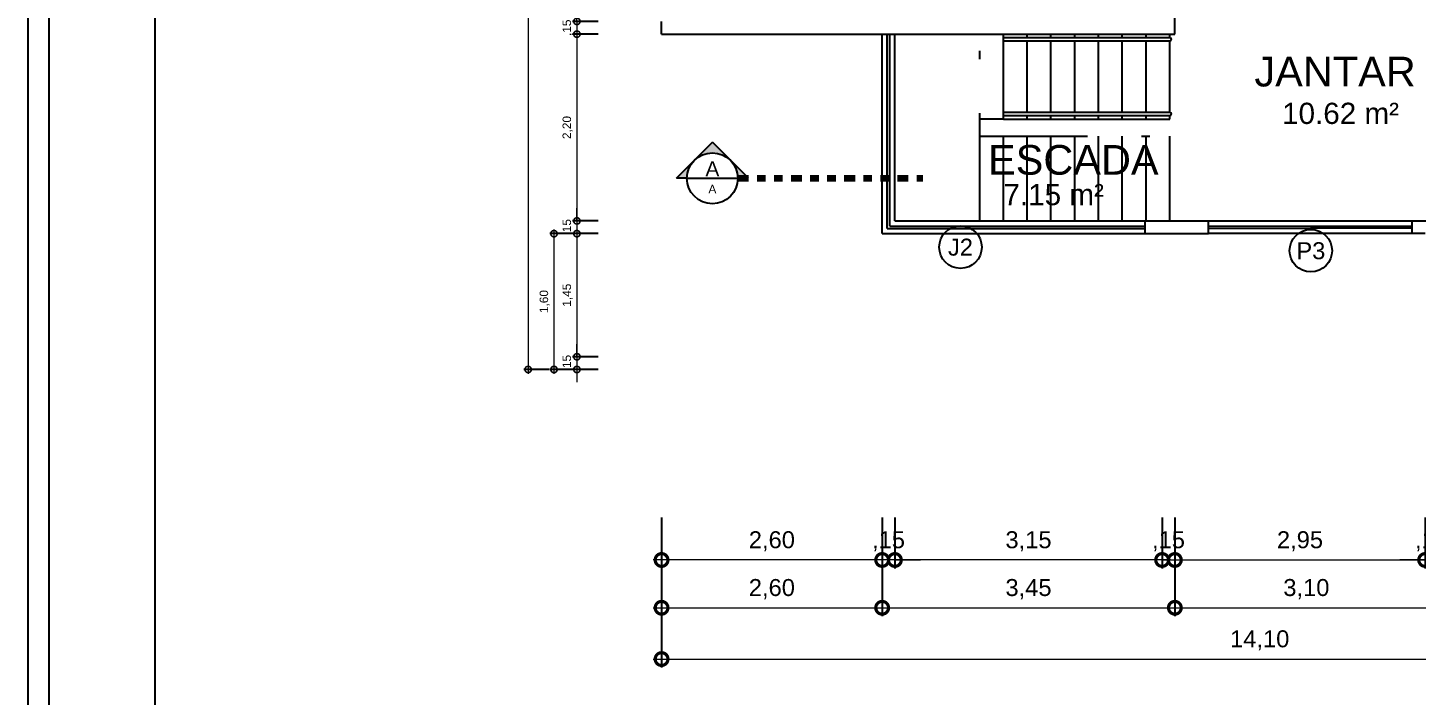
# Model space of a CAD drawing. Header units: metres. Extents: x -48 to 192, y -52 to 76.
# Drawn here: x 70.49 to 86.86, y 28 to 35.86 of the extents above; entities that cross this region are included whole.
import ezdxf
from ezdxf.enums import TextEntityAlignment as Align

# ---------------------------------------------------------------- set-up
doc = ezdxf.new("R2010")
doc.units = ezdxf.units.M
doc.header["$LTSCALE"] = 0.1
doc.linetypes.add('DIVIDE', pattern=[31.75, 12.7, -6.35, 0, -6.35, 0, -6.35])
doc.linetypes.add('DIVIDEX2', pattern=[63.5, 25.4, -12.7, 0, -12.7, 0, -12.7])
doc.layers.add('0_MRG_AUX', color=7, linetype='Continuous', true_color=0xecbcd1, plot=False)
for name, color, linetype in [('ARQ_ALV CT', 5, 'Continuous'), ('ARQ_ALV VS', 2, 'Continuous'), ('ARQ_CONC VS', 2, 'Continuous'), ('ARQ_ESQ CT', 30, 'Continuous'), ('ARQ_GRADIL', 2, 'Continuous'), ('ARQ_PISO', 1, 'Continuous'), ('ARQ_PROJ SUP', 1, 'DIVIDE'), ('ARQ_TXT 01', 1, 'Continuous'), ('MRG_EXTERNA', 1, 'Continuous'), ('MRG_INTERNA', 2, 'Continuous'), ('SIMB_01', 1, 'Continuous'), ('SIMB_02', 2, 'Continuous'), ('SIMB_PREENCHIMENTO', 253, 'Continuous'), ('SIMB_TXT', 1, 'Continuous')]:
    doc.layers.add(name, color=color, linetype=linetype)
doc.layers.add('ARQ_COTA_AZUL', color=5, linetype='Continuous', lineweight=20, true_color=0x0000ff)
doc.layers.add('SIMB_LCT', color=252, linetype='DIVIDEX2', lineweight=100)
doc.styles.add('Annot_2.5mm', font='arial.ttf', dxfattribs={"height": 2.5})
doc.styles.add('Annot_3.5mm', font='arial.ttf', dxfattribs={"height": 3.5})
doc.styles.add('cota', font='arial.ttf')
doc.styles.add('SIMB', font='arial.ttf')
doc.dimstyles.new('Info 01 - annot', dxfattribs={"dimtxt": 2, "dimasz": 3, "dimexe": 1, "dimexo": 1, "dimgap": 1, "dimtad": 1, "dimzin": 4, "dimtxsty": 'cota', "dimblk": 'DOTSMALL', "dimcen": 2, "dimdle": 1, "dimclrd": 256, "dimclre": 256, "dimclrt": 1, "dimazin": 2, "dimtfac": 0.09, "dimtix": 1, "dimtmove": 2, "dimatfit": 2, "dimfxl": 5, "dimfxlon": 1, "dimtolj": 1, "dimtzin": 4, "dimlwd": -1, "dimarcsym": 1})

# ---------------------------------------------------------------- blocks, each defined once
blk = doc.blocks.new('COD_ESQ')
at = {"layer": 'SIMB_02'}
blk.add_circle((0, 0), 2.5, dxfattribs=at)
at = {"layer": 'SIMB_TXT', "style": 'SIMB'}
blk.add_attdef('CDESQ', text='', height=2, dxfattribs=at).set_placement((0, 0), align=Align.MIDDLE_CENTER)
blk = doc.blocks.new('_DotSmall')
at = {"color": 0, "linetype": 'ByBlock', "const_width": 0.5}
blk.add_lwpolyline([(-0.0625, 0, 1), (0.0625, 0, 1)], format="xyb", close=True, dxfattribs=at)
blk = doc.blocks.new('*D17')
at = {"layer": 'ARQ_COTA_AZUL', "lineweight": -2, "transparency": 16777216}
for p, q in [((83.861, 30.088), (83.861, 29.488)), ((84.011, 30.088), (84.011, 29.488))]:
    blk.add_line(p, q, dxfattribs=at)
at = {"layer": 'ARQ_COTA_AZUL', "transparency": 16777216}
for p, q in [((83.861, 29.588), (83.561, 29.588)), ((83.861, 29.588), (84.011, 29.588)), ((84.011, 29.588), (84.311, 29.588))]:
    blk.add_line(p, q, dxfattribs=at)
at = {"layer": 'ARQ_COTA_AZUL', "transparency": 16777216, "xscale": 0.3, "yscale": 0.3, "zscale": 0.3}
blk.add_blockref('_DotSmall', (83.861, 29.588), dxfattribs=at)
at = {"layer": 'ARQ_COTA_AZUL', "transparency": 16777216, "xscale": 0.3, "yscale": 0.3, "zscale": 0.3, "rotation": 180}
blk.add_blockref('_DotSmall', (84.011, 29.588), dxfattribs=at)
at = {"layer": 'ARQ_COTA_AZUL', "color": 1, "transparency": 16777216, "insert": (83.936, 29.808), "char_height": 0.2, "attachment_point": 5, "style": 'cota'}
blk.add_mtext('\\A1;,15', dxfattribs=at)
blk = doc.blocks.new('*D18')
at = {"layer": 'ARQ_COTA_AZUL', "lineweight": -2, "transparency": 16777216}
for p, q in [((84.011, 30.088), (84.011, 29.488)), ((86.961, 30.088), (86.961, 29.488))]:
    blk.add_line(p, q, dxfattribs=at)
at = {"layer": 'ARQ_COTA_AZUL', "transparency": 16777216}
blk.add_line((83.911, 29.588), (87.061, 29.588), dxfattribs=at)
at = {"layer": 'ARQ_COTA_AZUL', "transparency": 16777216, "xscale": 0.3, "yscale": 0.3, "zscale": 0.3, "rotation": 180}
blk.add_blockref('_DotSmall', (84.011, 29.588), dxfattribs=at)
at = {"layer": 'ARQ_COTA_AZUL', "transparency": 16777216, "xscale": 0.3, "yscale": 0.3, "zscale": 0.3}
blk.add_blockref('_DotSmall', (86.961, 29.588), dxfattribs=at)
at = {"layer": 'ARQ_COTA_AZUL', "color": 1, "transparency": 16777216, "insert": (85.486, 29.808), "char_height": 0.2, "attachment_point": 5, "style": 'cota'}
blk.add_mtext('\\A1;2,95', dxfattribs=at)
blk = doc.blocks.new('*D19')
at = {"layer": 'ARQ_COTA_AZUL', "lineweight": -2, "transparency": 16777216}
for p, q in [((86.961, 30.088), (86.961, 29.488)), ((87.111, 30.088), (87.111, 29.488))]:
    blk.add_line(p, q, dxfattribs=at)
at = {"layer": 'ARQ_COTA_AZUL', "transparency": 16777216}
for p, q in [((86.961, 29.588), (86.661, 29.588)), ((86.961, 29.588), (87.111, 29.588)), ((87.111, 29.588), (87.411, 29.588))]:
    blk.add_line(p, q, dxfattribs=at)
at = {"layer": 'ARQ_COTA_AZUL', "transparency": 16777216, "xscale": 0.3, "yscale": 0.3, "zscale": 0.3}
blk.add_blockref('_DotSmall', (86.961, 29.588), dxfattribs=at)
at = {"layer": 'ARQ_COTA_AZUL', "transparency": 16777216, "xscale": 0.3, "yscale": 0.3, "zscale": 0.3, "rotation": 180}
blk.add_blockref('_DotSmall', (87.111, 29.588), dxfattribs=at)
at = {"layer": 'ARQ_COTA_AZUL', "color": 1, "transparency": 16777216, "insert": (87.036, 29.808), "char_height": 0.2, "attachment_point": 5, "style": 'cota'}
blk.add_mtext('\\A1;,15', dxfattribs=at)
blk = doc.blocks.new('*D22')
at = {"layer": 'ARQ_COTA_AZUL', "lineweight": -2, "transparency": 16777216}
for p, q in [((77.961, 29.525), (77.961, 28.925)), ((80.561, 29.525), (80.561, 28.925))]:
    blk.add_line(p, q, dxfattribs=at)
at = {"layer": 'ARQ_COTA_AZUL', "transparency": 16777216}
blk.add_line((77.861, 29.025), (80.661, 29.025), dxfattribs=at)
at = {"layer": 'ARQ_COTA_AZUL', "transparency": 16777216, "xscale": 0.3, "yscale": 0.3, "zscale": 0.3, "rotation": 180}
blk.add_blockref('_DotSmall', (77.961, 29.025), dxfattribs=at)
at = {"layer": 'ARQ_COTA_AZUL', "transparency": 16777216, "xscale": 0.3, "yscale": 0.3, "zscale": 0.3}
blk.add_blockref('_DotSmall', (80.561, 29.025), dxfattribs=at)
at = {"layer": 'ARQ_COTA_AZUL', "color": 1, "transparency": 16777216, "insert": (79.261, 29.245), "char_height": 0.2, "attachment_point": 5, "style": 'cota'}
blk.add_mtext('\\A1;2,60', dxfattribs=at)
blk = doc.blocks.new('*D23')
at = {"layer": 'ARQ_COTA_AZUL', "lineweight": -2, "transparency": 16777216}
for p, q in [((80.561, 29.525), (80.561, 28.925)), ((84.011, 29.525), (84.011, 28.925))]:
    blk.add_line(p, q, dxfattribs=at)
at = {"layer": 'ARQ_COTA_AZUL', "transparency": 16777216}
blk.add_line((80.461, 29.025), (84.111, 29.025), dxfattribs=at)
at = {"layer": 'ARQ_COTA_AZUL', "transparency": 16777216, "xscale": 0.3, "yscale": 0.3, "zscale": 0.3, "rotation": 180}
blk.add_blockref('_DotSmall', (80.561, 29.025), dxfattribs=at)
at = {"layer": 'ARQ_COTA_AZUL', "transparency": 16777216, "xscale": 0.3, "yscale": 0.3, "zscale": 0.3}
blk.add_blockref('_DotSmall', (84.011, 29.025), dxfattribs=at)
at = {"layer": 'ARQ_COTA_AZUL', "color": 1, "transparency": 16777216, "insert": (82.286, 29.245), "char_height": 0.2, "attachment_point": 5, "style": 'cota'}
blk.add_mtext('\\A1;3,45', dxfattribs=at)
blk = doc.blocks.new('*D24')
at = {"layer": 'ARQ_COTA_AZUL', "lineweight": -2, "transparency": 16777216}
for p, q in [((84.011, 29.525), (84.011, 28.925)), ((87.111, 29.525), (87.111, 28.925))]:
    blk.add_line(p, q, dxfattribs=at)
at = {"layer": 'ARQ_COTA_AZUL', "transparency": 16777216}
blk.add_line((83.911, 29.025), (87.211, 29.025), dxfattribs=at)
at = {"layer": 'ARQ_COTA_AZUL', "transparency": 16777216, "xscale": 0.3, "yscale": 0.3, "zscale": 0.3, "rotation": 180}
blk.add_blockref('_DotSmall', (84.011, 29.025), dxfattribs=at)
at = {"layer": 'ARQ_COTA_AZUL', "transparency": 16777216, "xscale": 0.3, "yscale": 0.3, "zscale": 0.3}
blk.add_blockref('_DotSmall', (87.111, 29.025), dxfattribs=at)
at = {"layer": 'ARQ_COTA_AZUL', "color": 1, "transparency": 16777216, "insert": (85.561, 29.245), "char_height": 0.2, "attachment_point": 5, "style": 'cota'}
blk.add_mtext('\\A1;3,10', dxfattribs=at)
blk = doc.blocks.new('*D26')
at = {"layer": 'ARQ_COTA_AZUL', "lineweight": -2, "transparency": 16777216}
for p, q in [((77.961, 28.921), (77.961, 28.321)), ((92.061, 28.921), (92.061, 28.321))]:
    blk.add_line(p, q, dxfattribs=at)
at = {"layer": 'ARQ_COTA_AZUL', "transparency": 16777216}
blk.add_line((77.861, 28.421), (92.161, 28.421), dxfattribs=at)
at = {"layer": 'ARQ_COTA_AZUL', "transparency": 16777216, "xscale": 0.3, "yscale": 0.3, "zscale": 0.3, "rotation": 180}
blk.add_blockref('_DotSmall', (77.961, 28.421), dxfattribs=at)
at = {"layer": 'ARQ_COTA_AZUL', "transparency": 16777216, "xscale": 0.3, "yscale": 0.3, "zscale": 0.3}
blk.add_blockref('_DotSmall', (92.061, 28.421), dxfattribs=at)
at = {"layer": 'ARQ_COTA_AZUL', "color": 1, "transparency": 16777216, "insert": (85.011, 28.641), "char_height": 0.2, "attachment_point": 5, "style": 'cota'}
blk.add_mtext('\\A1;14,10', dxfattribs=at)
blk = doc.blocks.new('*D37')
at = {"layer": 'ARQ_COTA_AZUL', "lineweight": -2, "transparency": 16777216}
for p, q in [((80.711, 30.088), (80.711, 29.488)), ((83.861, 30.088), (83.861, 29.488))]:
    blk.add_line(p, q, dxfattribs=at)
at = {"layer": 'ARQ_COTA_AZUL', "transparency": 16777216}
blk.add_line((83.961, 29.588), (80.611, 29.588), dxfattribs=at)
at = {"layer": 'ARQ_COTA_AZUL', "transparency": 16777216, "xscale": 0.3, "yscale": 0.3, "zscale": 0.3, "rotation": 180}
blk.add_blockref('_DotSmall', (80.711, 29.588), dxfattribs=at)
at = {"layer": 'ARQ_COTA_AZUL', "transparency": 16777216, "xscale": 0.3, "yscale": 0.3, "zscale": 0.3}
blk.add_blockref('_DotSmall', (83.861, 29.588), dxfattribs=at)
at = {"layer": 'ARQ_COTA_AZUL', "color": 1, "transparency": 16777216, "insert": (82.286, 29.808), "char_height": 0.2, "attachment_point": 5, "style": 'cota'}
blk.add_mtext('\\A1;3,15', dxfattribs=at)
blk = doc.blocks.new('*D39')
at = {"layer": 'ARQ_COTA_AZUL', "lineweight": -2, "transparency": 16777216}
for p, q in [((80.561, 30.088), (80.561, 29.488)), ((80.711, 30.088), (80.711, 29.488))]:
    blk.add_line(p, q, dxfattribs=at)
at = {"layer": 'ARQ_COTA_AZUL', "transparency": 16777216}
for p, q in [((80.561, 29.588), (80.261, 29.588)), ((80.711, 29.588), (80.561, 29.588)), ((80.711, 29.588), (81.011, 29.588))]:
    blk.add_line(p, q, dxfattribs=at)
at = {"layer": 'ARQ_COTA_AZUL', "transparency": 16777216, "xscale": 0.3, "yscale": 0.3, "zscale": 0.3}
blk.add_blockref('_DotSmall', (80.561, 29.588), dxfattribs=at)
at = {"layer": 'ARQ_COTA_AZUL', "transparency": 16777216, "xscale": 0.3, "yscale": 0.3, "zscale": 0.3, "rotation": 180}
blk.add_blockref('_DotSmall', (80.711, 29.588), dxfattribs=at)
at = {"layer": 'ARQ_COTA_AZUL', "color": 1, "transparency": 16777216, "insert": (80.636, 29.808), "char_height": 0.2, "attachment_point": 5, "style": 'cota'}
blk.add_mtext('\\A1;,15', dxfattribs=at)
blk = doc.blocks.new('*D41')
at = {"layer": 'ARQ_COTA_AZUL', "lineweight": -2, "transparency": 16777216}
for p, q in [((77.961, 30.088), (77.961, 29.488)), ((80.561, 30.088), (80.561, 29.488))]:
    blk.add_line(p, q, dxfattribs=at)
at = {"layer": 'ARQ_COTA_AZUL', "transparency": 16777216}
blk.add_line((80.661, 29.588), (77.861, 29.588), dxfattribs=at)
at = {"layer": 'ARQ_COTA_AZUL', "transparency": 16777216, "xscale": 0.3, "yscale": 0.3, "zscale": 0.3, "rotation": 180}
blk.add_blockref('_DotSmall', (77.961, 29.588), dxfattribs=at)
at = {"layer": 'ARQ_COTA_AZUL', "transparency": 16777216, "xscale": 0.3, "yscale": 0.3, "zscale": 0.3}
blk.add_blockref('_DotSmall', (80.561, 29.588), dxfattribs=at)
at = {"layer": 'ARQ_COTA_AZUL', "color": 1, "transparency": 16777216, "insert": (79.261, 29.808), "char_height": 0.2, "attachment_point": 5, "style": 'cota'}
blk.add_mtext('\\A1;2,60', dxfattribs=at)
blk = doc.blocks.new('*D85')
at = {"layer": 'ARQ_COTA_AZUL', "transparency": 16777216}
for p, q in [((76.963, 35.932), (76.963, 36.082)), ((76.963, 35.932), (76.963, 35.782)), ((76.963, 35.782), (76.963, 35.632))]:
    blk.add_line(p, q, dxfattribs=at)
at = {"layer": 'ARQ_COTA_AZUL', "lineweight": -2, "transparency": 16777216}
for p, q in [((77.213, 35.932), (76.913, 35.932)), ((77.213, 35.782), (76.913, 35.782))]:
    blk.add_line(p, q, dxfattribs=at)
at = {"layer": 'ARQ_COTA_AZUL', "transparency": 16777216, "xscale": 0.15, "yscale": 0.15, "zscale": 0.15}
for p, rotation in [((76.963, 35.932), 270), ((76.963, 35.782), 90)]:
    blk.add_blockref('_DotSmall', p, dxfattribs=dict(at, rotation=rotation))
at = {"layer": 'ARQ_COTA_AZUL', "color": 1, "transparency": 16777216, "insert": (76.853, 35.857), "char_height": 0.1, "attachment_point": 5, "rotation": 90, "style": 'cota'}
blk.add_mtext('\\A1;,15', dxfattribs=at)
blk = doc.blocks.new('*D87')
at = {"layer": 'ARQ_COTA_AZUL', "lineweight": -2, "transparency": 16777216}
for p, q in [((77.213, 35.782), (76.913, 35.782)), ((77.213, 33.582), (76.913, 33.582))]:
    blk.add_line(p, q, dxfattribs=at)
at = {"layer": 'ARQ_COTA_AZUL', "transparency": 16777216}
blk.add_line((76.963, 35.832), (76.963, 33.532), dxfattribs=at)
at = {"layer": 'ARQ_COTA_AZUL', "transparency": 16777216, "xscale": 0.15, "yscale": 0.15, "zscale": 0.15}
for p, rotation in [((76.963, 35.782), 90), ((76.963, 33.582), 270)]:
    blk.add_blockref('_DotSmall', p, dxfattribs=dict(at, rotation=rotation))
at = {"layer": 'ARQ_COTA_AZUL', "color": 1, "transparency": 16777216, "insert": (76.853, 34.682), "char_height": 0.1, "attachment_point": 5, "rotation": 90, "style": 'cota'}
blk.add_mtext('\\A1;2,20', dxfattribs=at)
blk = doc.blocks.new('*D89')
at = {"layer": 'ARQ_COTA_AZUL', "transparency": 16777216}
for p, q in [((76.963, 33.582), (76.963, 33.732)), ((76.963, 33.582), (76.963, 33.432)), ((76.963, 33.432), (76.963, 33.282))]:
    blk.add_line(p, q, dxfattribs=at)
at = {"layer": 'ARQ_COTA_AZUL', "lineweight": -2, "transparency": 16777216}
for p, q in [((77.213, 33.582), (76.913, 33.582)), ((77.213, 33.432), (76.913, 33.432))]:
    blk.add_line(p, q, dxfattribs=at)
at = {"layer": 'ARQ_COTA_AZUL', "transparency": 16777216, "xscale": 0.15, "yscale": 0.15, "zscale": 0.15}
for p, rotation in [((76.963, 33.582), 270), ((76.963, 33.432), 90)]:
    blk.add_blockref('_DotSmall', p, dxfattribs=dict(at, rotation=rotation))
at = {"layer": 'ARQ_COTA_AZUL', "color": 1, "transparency": 16777216, "insert": (76.853, 33.507), "char_height": 0.1, "attachment_point": 5, "rotation": 90, "style": 'cota'}
blk.add_mtext('\\A1;,15', dxfattribs=at)
blk = doc.blocks.new('*D91')
at = {"layer": 'ARQ_COTA_AZUL', "lineweight": -2, "transparency": 16777216}
for p, q in [((77.213, 33.432), (76.913, 33.432)), ((77.213, 31.982), (76.913, 31.982))]:
    blk.add_line(p, q, dxfattribs=at)
at = {"layer": 'ARQ_COTA_AZUL', "transparency": 16777216}
blk.add_line((76.963, 33.482), (76.963, 31.932), dxfattribs=at)
at = {"layer": 'ARQ_COTA_AZUL', "transparency": 16777216, "xscale": 0.15, "yscale": 0.15, "zscale": 0.15}
for p, rotation in [((76.963, 33.432), 90), ((76.963, 31.982), 270)]:
    blk.add_blockref('_DotSmall', p, dxfattribs=dict(at, rotation=rotation))
at = {"layer": 'ARQ_COTA_AZUL', "color": 1, "transparency": 16777216, "insert": (76.853, 32.707), "char_height": 0.1, "attachment_point": 5, "rotation": 90, "style": 'cota'}
blk.add_mtext('\\A1;1,45', dxfattribs=at)
blk = doc.blocks.new('*D93')
at = {"layer": 'ARQ_COTA_AZUL', "transparency": 16777216}
for p, q in [((76.963, 31.982), (76.963, 32.132)), ((76.963, 31.982), (76.963, 31.832)), ((76.963, 31.832), (76.963, 31.682))]:
    blk.add_line(p, q, dxfattribs=at)
at = {"layer": 'ARQ_COTA_AZUL', "lineweight": -2, "transparency": 16777216}
for p, q in [((77.213, 31.982), (76.913, 31.982)), ((77.213, 31.832), (76.913, 31.832))]:
    blk.add_line(p, q, dxfattribs=at)
at = {"layer": 'ARQ_COTA_AZUL', "transparency": 16777216, "xscale": 0.15, "yscale": 0.15, "zscale": 0.15}
for p, rotation in [((76.963, 31.982), 270), ((76.963, 31.832), 90)]:
    blk.add_blockref('_DotSmall', p, dxfattribs=dict(at, rotation=rotation))
at = {"layer": 'ARQ_COTA_AZUL', "color": 1, "transparency": 16777216, "insert": (76.853, 31.907), "char_height": 0.1, "attachment_point": 5, "rotation": 90, "style": 'cota'}
blk.add_mtext('\\A1;,15', dxfattribs=at)
blk = doc.blocks.new('*D96')
at = {"layer": 'ARQ_COTA_AZUL', "lineweight": -2, "transparency": 16777216}
for p, q in [((76.943, 33.432), (76.643, 33.432)), ((76.943, 31.832), (76.643, 31.832))]:
    blk.add_line(p, q, dxfattribs=at)
at = {"layer": 'ARQ_COTA_AZUL', "transparency": 16777216}
blk.add_line((76.693, 33.482), (76.693, 31.782), dxfattribs=at)
at = {"layer": 'ARQ_COTA_AZUL', "transparency": 16777216, "xscale": 0.15, "yscale": 0.15, "zscale": 0.15}
for p, rotation in [((76.693, 33.432), 90), ((76.693, 31.832), 270)]:
    blk.add_blockref('_DotSmall', p, dxfattribs=dict(at, rotation=rotation))
at = {"layer": 'ARQ_COTA_AZUL', "color": 1, "transparency": 16777216, "insert": (76.583, 32.632), "char_height": 0.1, "attachment_point": 5, "rotation": 90, "style": 'cota'}
blk.add_mtext('\\A1;1,60', dxfattribs=at)
blk = doc.blocks.new('*D97')
at = {"layer": 'ARQ_COTA_AZUL', "lineweight": -2, "transparency": 16777216}
for p, q in [((76.638, 40.482), (76.338, 40.482)), ((76.638, 31.832), (76.338, 31.832))]:
    blk.add_line(p, q, dxfattribs=at)
at = {"layer": 'ARQ_COTA_AZUL', "transparency": 16777216}
blk.add_line((76.388, 40.532), (76.388, 31.782), dxfattribs=at)
at = {"layer": 'ARQ_COTA_AZUL', "transparency": 16777216, "xscale": 0.15, "yscale": 0.15, "zscale": 0.15}
for p, rotation in [((76.388, 40.482), 90), ((76.388, 31.832), 270)]:
    blk.add_blockref('_DotSmall', p, dxfattribs=dict(at, rotation=rotation))
at = {"layer": 'ARQ_COTA_AZUL', "color": 1, "transparency": 16777216, "insert": (76.278, 36.157), "char_height": 0.1, "attachment_point": 5, "rotation": 90, "style": 'cota'}
blk.add_mtext('\\A1;8,65', dxfattribs=at)
blk = doc.blocks.new('FORMATO_A2mmD')
at = {"layer": '0_MRG_AUX'}
blk.add_lwpolyline([(5, -5), (5, 425), (-599, 425), (-599, -5)], close=True, dxfattribs=at)
at = {"layer": 'MRG_EXTERNA'}
blk.add_lwpolyline([(0, 0), (0, 420), (-594, 420), (-594, 0)], close=True, dxfattribs=at)
at = {"layer": 'MRG_INTERNA'}
blk.add_lwpolyline([(-569, 410), (-569, 10), (-10, 10), (-10, 410)], close=True, dxfattribs=at)
blk = doc.blocks.new('*U179')
at = {"layer": 'SIMB_PREENCHIMENTO', "transparency": 33554587}
h = blk.add_hatch(color=256, dxfattribs=at)
h.dxf.hatch_style = 1
h.paths.add_polyline_path([(0, 8.48), (-4.15, 4.33, -0.401827), (4.15, 4.33)])
h = blk.add_hatch(color=256, dxfattribs=at)
h.dxf.hatch_style = 1
h.paths.add_polyline_path([(-4.33, 4.15), (-8.48, 0), (-6, 0, -0.193399)])
h = blk.add_hatch(color=256, dxfattribs=at)
h.dxf.hatch_style = 1
h.paths.add_polyline_path([(4.33, 4.15, -0.193399), (6, 0), (8.48, 0)])
at = {"layer": 'SIMB_01'}
for p, q in [((-8.48, 0), (0, 8.48)), ((8.48, 0), (0, 8.48)), ((-6, 0), (-8.48, 0)), ((-6, 0), (6, 0)), ((6, 0), (8.48, 0))]:
    blk.add_line(p, q, dxfattribs=at)
blk.add_circle((0, 0), 6, dxfattribs=at)
at = {"layer": 'SIMB_LCT'}
blk.add_line((6, 0), (49.63, 0), dxfattribs=at)
at = {"layer": 'SIMB_TXT', "style": 'SIMB'}
for tag, height, p in [('000', 3.5, (0, 2.25)), ('999', 2, (0, -2.53))]:
    blk.add_attdef(tag, text='', height=height, dxfattribs=at).set_placement(p, align=Align.MIDDLE_CENTER)

msp = doc.modelspace()

# ---------------------------------------------------------------- linework, layer by layer
at = {"layer": 'ARQ_ALV CT'}
for p, q in [((84.011, 35.782), (84.011, 36.982)), ((77.961, 35.782), (77.961, 35.932)), ((77.961, 35.782), (84.011, 35.782)), ((83.661, 33.582), (84.407, 33.582)), ((83.661, 33.432), (83.661, 33.582)), ((84.407, 33.434), (84.407, 33.582)), ((86.807, 33.432), (86.807, 33.582)), ((86.807, 33.582), (87.111, 33.582)), ((83.661, 33.432), (84.407, 33.434)), ((86.961, 33.432), (86.807, 33.432))]:
    msp.add_line(p, q, dxfattribs=at)
at = {"layer": 'ARQ_ALV VS'}
for p, q in [((80.561, 33.432), (80.561, 35.782)), ((80.711, 33.582), (80.711, 35.782)), ((80.711, 33.582), (83.661, 33.582)), ((84.407, 33.582), (86.807, 33.582)), ((80.561, 33.432), (83.661, 33.432)), ((86.807, 33.432), (84.407, 33.434))]:
    msp.add_line(p, q, dxfattribs=at)
at = {"layer": 'ARQ_ESQ CT'}
for p, q in [((80.621, 33.492), (80.621, 35.782)), ((80.651, 33.522), (80.651, 35.782)), ((80.621, 33.492), (83.661, 33.492)), ((80.651, 33.522), (83.661, 33.522)), ((84.407, 33.522), (86.807, 33.522)), ((84.407, 33.494), (86.807, 33.5))]:
    msp.add_line(p, q, dxfattribs=at)
at = {"layer": 'ARQ_GRADIL'}
for p, q in [((81.991, 35.742), (83.951, 35.742)), ((81.991, 35.702), (83.951, 35.702)), ((81.991, 34.862), (83.951, 34.862)), ((81.991, 34.822), (83.951, 34.822))]:
    msp.add_line(p, q, dxfattribs=at)
for centre in [(83.951, 35.722), (83.951, 34.842)]:
    msp.add_arc(centre, 0.02, 270, 90, dxfattribs=at)
at = {"layer": 'ARQ_PISO'}
for p, q in [((81.991, 34.782), (81.991, 35.782)), ((82.271, 35.742), (82.271, 35.782)), ((82.271, 34.862), (82.271, 35.702)), ((82.551, 35.742), (82.551, 35.782)), ((82.551, 34.862), (82.551, 35.702)), ((82.831, 35.742), (82.831, 35.782)), ((82.831, 34.862), (82.831, 35.702)), ((83.111, 35.742), (83.111, 35.782)), ((83.111, 34.862), (83.111, 35.702)), ((83.391, 35.742), (83.391, 35.782)), ((83.391, 34.862), (83.391, 35.702)), ((83.671, 35.742), (83.671, 35.782)), ((83.671, 34.862), (83.671, 35.702)), ((83.951, 35.742), (83.951, 35.782)), ((83.951, 34.862), (83.951, 35.702)), ((81.991, 34.782), (83.951, 34.782)), ((82.271, 34.782), (82.271, 34.822)), ((82.551, 34.782), (82.551, 34.822)), ((82.831, 34.782), (82.831, 34.822)), ((83.111, 34.782), (83.111, 34.822)), ((83.391, 34.782), (83.391, 34.822)), ((83.671, 34.782), (83.671, 34.822)), ((83.951, 34.782), (83.951, 34.822))]:
    msp.add_line(p, q, dxfattribs=at)
at = {"layer": 'ARQ_PROJ SUP'}
for p, q in [((81.711, 33.582), (81.711, 35.782)), ((81.991, 34.782), (81.711, 34.782)), ((81.711, 34.582), (83.951, 34.582)), ((81.991, 33.582), (81.991, 34.582)), ((82.271, 33.582), (82.271, 34.582)), ((82.551, 33.582), (82.551, 34.582)), ((82.831, 33.582), (82.831, 34.582)), ((83.111, 33.582), (83.111, 34.582)), ((83.391, 33.582), (83.391, 34.582)), ((83.671, 33.582), (83.671, 34.582)), ((83.951, 33.582), (83.951, 34.582))]:
    msp.add_line(p, q, dxfattribs=at)

# ---------------------------------------------------------------- block references
at = {"layer": 'ARQ_ALV CT', "xscale": 0.1, "yscale": 0.1, "zscale": 0.1}
for p, values in [((81.484, 33.273), {'CDESQ': 'J2'}), ((85.614, 33.231), {'CDESQ': 'P3'})]:
    msp.add_blockref('COD_ESQ', p, dxfattribs=at).add_auto_attribs(values)
at = {"layer": 'ARQ_CONC VS', "xscale": 0.05, "yscale": 0.05, "zscale": 0.05}
msp.add_blockref('FORMATO_A2mmD', (100.44, 24.557), dxfattribs=at)
msp.add_blockref('*U179', (78.56, 34.084), dxfattribs=at).add_auto_attribs({'999': 'A', '000': 'A'})

# ---------------------------------------------------------------- texts
at = {"layer": 'ARQ_TXT 01', "attachment_point": 1}
for s, insert, char_height, width, style in [('JANTAR', (84.949, 35.516), 0.35, 2.36085, 'Annot_3.5mm'), ('10.62 m²', (85.275, 34.974), 0.25, 1.61453, 'Annot_2.5mm'), ('ESCADA', (81.809, 34.476), 0.35, 1.63446, 'Annot_3.5mm'), ('7.15 m² ', (81.991, 34.017), 0.25, 1.69039, 'Annot_2.5mm')]:
    msp.add_mtext(s, dxfattribs=dict(at, insert=insert, char_height=char_height, width=width, style=style))

# ---------------------------------------------------------------- dimensions: what is measured, and where the dimension line sits
at = {"layer": 'ARQ_COTA_AZUL'}
for base, p1, p2, picture, middle in [((76.388, 31.832), (86.961, 40.482), (86.961, 31.832), '*D97', (76.278, 36.157)), ((76.963, 35.782), (77.961, 35.932), (77.961, 35.782), '*D85', (76.853, 35.857)), ((76.963, 33.582), (77.961, 35.782), (80.711, 33.582), '*D87', (76.853, 34.682)), ((76.963, 33.432), (80.711, 33.582), (80.561, 33.432), '*D89', (76.853, 33.507)), ((76.693, 31.832), (80.561, 33.432), (86.961, 31.832), '*D96', (76.583, 32.632)), ((76.963, 31.982), (80.561, 33.432), (87.111, 31.982), '*D91', (76.853, 32.707)), ((76.963, 31.832), (87.111, 31.982), (86.961, 31.832), '*D93', (76.853, 31.907))]:
    dim = msp.add_linear_dim(base=base, p1=p1, p2=p2, angle=90, dimstyle='Info 01 - annot', dxfattribs=at)
    dim.commit()
    dim.dimension.update_dxf_attribs({"geometry": picture, "text_midpoint": middle})
for base, p1, p2, picture, middle in [((92.061, 28.421), (77.961, 35.782), (92.061, 35.782), '*D26', (85.011, 28.641)), ((77.961, 29.588), (80.561, 33.432), (77.961, 35.782), '*D41', (79.261, 29.808)), ((80.711, 29.588), (83.861, 35.579), (80.711, 33.582), '*D37', (82.286, 29.808)), ((84.011, 29.588), (83.861, 35.579), (84.011, 35.429), '*D17', (83.936, 29.808)), ((80.561, 29.025), (77.961, 35.429), (80.561, 33.079), '*D22', (79.261, 29.245)), ((84.011, 29.025), (80.561, 33.079), (84.011, 35.429), '*D23', (82.286, 29.245)), ((86.961, 29.588), (84.011, 35.429), (86.961, 33.079), '*D18', (85.486, 29.808)), ((87.111, 29.025), (84.011, 35.429), (87.111, 33.229), '*D24', (85.561, 29.245)), ((80.561, 29.588), (80.711, 33.582), (80.561, 33.432), '*D39', (80.636, 29.808)), ((87.111, 29.588), (86.961, 33.079), (87.111, 33.079), '*D19', (87.036, 29.808))]:
    dim = msp.add_linear_dim(base=base, p1=p1, p2=p2, dimstyle='Info 01 - annot', dxfattribs=at)
    dim.commit()
    dim.dimension.update_dxf_attribs({"geometry": picture, "text_midpoint": middle})

doc.saveas('drawing.dxf')
